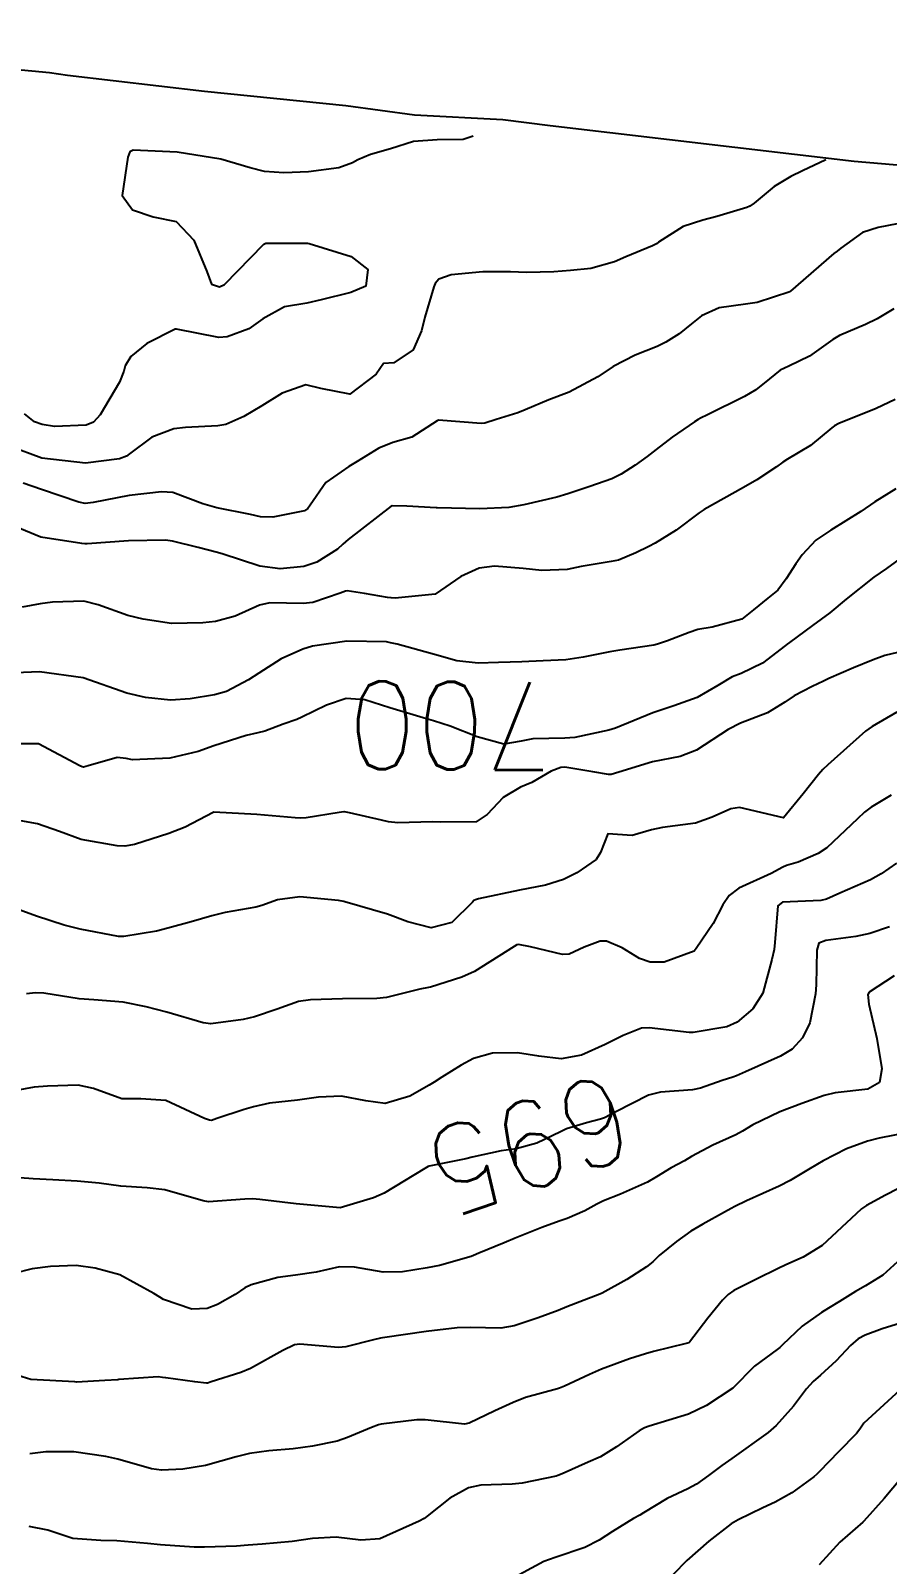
# Model space of a CAD drawing. Header units: metres. Extents: x 292545 to 299085, y 7450245 to 7463078.
# Drawn here: x 294985.4 to 295024.4, y 7462847.5 to 7462917.4 of the extents above; entities that cross this region are included whole.
import ezdxf
from ezdxf.enums import TextEntityAlignment as Align

# ---------------------------------------------------------------- set-up
doc = ezdxf.new("R2010")
doc.units = ezdxf.units.M
for name, color, linetype in [('Area', 45, 'Continuous'), ('Cotas', 45, 'Continuous'), ('Curvas de Nivel 1m', 11, 'Continuous'), ('Curvas de Nivel 5m', 15, 'Continuous')]:
    doc.layers.add(name, color=color, linetype=linetype)
doc.styles.add('Style-STANDARD', font='STANDARD.shx')

msp = doc.modelspace()

# ---------------------------------------------------------------- linework, layer by layer
at = {"layer": 'Area'}
msp.add_polyline3d([(294966.04, 7462917.379, 706.56), (294986.245, 7462915.479, 708.032), (294987.052, 7462915.351, 706.502), (294993.309, 7462914.616, 706.001), (294999.751, 7462913.963, 706.011), (295002.878, 7462913.546, 705.681), (295006.908, 7462913.327, 705.76), (295009.064, 7462913.061, 705.341), (295022.928, 7462911.43, 704.311), (295037.332, 7462910.21, 701.513), (295038.844, 7462909.834, 703.784), (295043.693, 7462908.952, 700.444), (295051.078, 7462907.367, 697.603), (295054.526, 7462907.03, 696.172), (295056.875, 7462906.671, 695.798), (295063.059, 7462903.106, 698.643), (295064.999, 7462901.78, 696.904), (295067.058, 7462900.427, 695.303), (295070.343, 7462898.422, 688.402), (295074.256, 7462896.561, 689.302)], dxfattribs=at)
at = {"layer": 'Curvas de Nivel 1m', "flags": 128}
for points, elevation in [([(295005.553, 7462912.58), (295005.103, 7462912.423), (295003.907, 7462912.413), (295002.831, 7462912.326), (295001.777, 7462912.001), (295000.872, 7462911.732), (295000.288, 7462911.5), (295000.049, 7462911.365), (294999.43, 7462911.132), (294998.045, 7462910.944), (294996.918, 7462910.907), (294996.045, 7462910.966), (294995.38, 7462911.133), (294994.05, 7462911.526), (294992.053, 7462911.84), (294990.054, 7462911.937), (294989.902, 7462911.862), (294989.807, 7462911.62), (294989.554, 7462909.867), (294990.023, 7462909.21), (294990.968, 7462908.901), (294992.016, 7462908.684), (294992.822, 7462907.832), (294993.412, 7462906.403), (294993.628, 7462905.824), (294993.982, 7462905.715), (294994.21, 7462905.817), (294996.002, 7462907.656), (294996.097, 7462907.694), (294998.002, 7462907.698), (294998.082, 7462907.69), (294999.996, 7462907.09), (295000.75, 7462906.498), (295000.656, 7462905.74), (294999.98, 7462905.447), (294998.618, 7462905.123), (294997.975, 7462904.966), (294996.95, 7462904.804), (294995.967, 7462904.243), (294995.332, 7462903.799), (294994.339, 7462903.432), (294993.957, 7462903.405), (294992.026, 7462903.775), (294991.962, 7462903.777), (294990.672, 7462903.133), (294989.943, 7462902.529), (294989.693, 7462902.107), (294989.627, 7462901.865), (294989.425, 7462901.365), (294988.541, 7462899.881), (294988.246, 7462899.547), (294987.906, 7462899.408), (294986.465, 7462899.344), (294985.908, 7462899.429), (294985.554, 7462899.56), (294985.102, 7462899.922)], 706), ([(295024.882, 7462908.584), (295024.012, 7462908.411), (295023.294, 7462908.183), (295022.312, 7462907.477), (295022.142, 7462907.338), (295022, 7462907.224), (295020.025, 7462905.509), (295020.003, 7462905.49), (295019.982, 7462905.479), (295018.503, 7462904.997), (295017.974, 7462904.912), (295016.764, 7462904.756), (295015.965, 7462904.385), (295015.508, 7462904.017), (295014.938, 7462903.57), (295014.342, 7462903.183), (295013.947, 7462902.989), (295012.945, 7462902.588), (295011.938, 7462902.073), (295011.229, 7462901.611), (295009.926, 7462900.911), (295008.999, 7462900.562), (295007.918, 7462900.111), (295007.594, 7462899.975), (295006.598, 7462899.663), (295006.08, 7462899.499), (295005.91, 7462899.481), (295003.976, 7462899.635), (295003.912, 7462899.611), (295002.757, 7462898.854), (295001.896, 7462898.619), (295001.257, 7462898.365), (295000.266, 7462897.744), (294999.881, 7462897.524), (294998.839, 7462896.795), (294998.127, 7462895.767), (294998.019, 7462895.611), (294997.86, 7462895.506), (294996.423, 7462895.218), (294995.857, 7462895.227), (294995.399, 7462895.338), (294993.861, 7462895.636), (294993.221, 7462895.826), (294991.868, 7462896.338), (294991.35, 7462896.363), (294989.866, 7462896.201), (294988.232, 7462895.884), (294987.862, 7462895.834), (294987.577, 7462895.893), (294985.871, 7462896.479), (294985.036, 7462896.763)], 704), ([(295024.725, 7462904.7), (295023.965, 7462904.251), (295023.432, 7462903.994), (295022.251, 7462903.486), (295021.951, 7462903.308), (295020.891, 7462902.553), (295019.939, 7462902.097), (295019.543, 7462901.907), (295019.068, 7462901.519), (295018.443, 7462901.01), (295017.925, 7462900.705), (295016.242, 7462899.881), (295015.915, 7462899.73), (295015.805, 7462899.67), (295015.649, 7462899.563), (295014.622, 7462898.853), (295013.894, 7462898.292), (295013.488, 7462897.985), (295012.937, 7462897.589), (295012.303, 7462897.172), (295011.876, 7462896.957), (295010.864, 7462896.607), (295009.869, 7462896.279), (295009.373, 7462896.13), (295007.864, 7462895.774), (295007.178, 7462895.66), (295005.862, 7462895.589), (295003.918, 7462895.644), (295003.862, 7462895.644), (295002.53, 7462895.713), (295001.863, 7462895.737), (295001.82, 7462895.721), (294999.847, 7462894.204), (294999.616, 7462893.981), (294999.364, 7462893.755), (294998.426, 7462893.172), (294997.831, 7462892.97), (294996.756, 7462892.854), (294995.831, 7462892.985), (294994.117, 7462893.537), (294993.84, 7462893.619), (294993.015, 7462893.828), (294991.846, 7462894.127), (294991.528, 7462894.161), (294989.846, 7462894.132), (294987.96, 7462894.004), (294987.844, 7462894.007), (294987.716, 7462894.02), (294985.847, 7462894.308), (294984.702, 7462894.777)], 703), ([(295024.796, 7462900.58), (295023.92, 7462900.168), (295022.22, 7462899.485), (295022.018, 7462899.382), (295021.91, 7462899.289), (295020.925, 7462898.473), (295019.888, 7462897.853), (295019.675, 7462897.723), (295019.377, 7462897.515), (295018.48, 7462896.921), (295017.873, 7462896.567), (295016.09, 7462895.557), (295015.861, 7462895.406), (295014.801, 7462894.623), (295013.847, 7462894.029), (295013.553, 7462893.876), (295012.971, 7462893.589), (295012.175, 7462893.26), (295011.837, 7462893.19), (295010.48, 7462892.973), (295009.831, 7462892.837), (295008.687, 7462892.784), (295007.831, 7462892.874), (295006.519, 7462892.983), (295005.831, 7462892.895), (295004.994, 7462892.519), (295003.813, 7462891.7), (295002.002, 7462891.527), (295001.811, 7462891.534), (295001.649, 7462891.56), (295000.606, 7462891.738), (294999.814, 7462891.851), (294999.729, 7462891.836), (294999.493, 7462891.753), (294998.243, 7462891.331), (294997.808, 7462891.274), (294996.289, 7462891.305), (294995.807, 7462891.207), (294994.699, 7462890.704), (294993.799, 7462890.458), (294993.232, 7462890.393), (294991.798, 7462890.364), (294990.502, 7462890.561), (294989.802, 7462890.738), (294988.462, 7462891.227), (294987.808, 7462891.393), (294986.374, 7462891.338), (294985.806, 7462891.263), (294984.994, 7462891.111)], 702), ([(295024.821, 7462896.503), (295023.867, 7462895.914), (295023.219, 7462895.47), (295021.854, 7462894.623), (295021.178, 7462894.168), (295020.545, 7462893.503), (295020.257, 7462893.086), (295019.826, 7462892.409), (295019.447, 7462891.886), (295018.992, 7462891.518), (295018.335, 7462890.997), (295017.803, 7462890.574), (295016.445, 7462890.196), (295015.798, 7462890.101), (295015.395, 7462889.966), (295014.405, 7462889.574), (295013.948, 7462889.421), (295013.79, 7462889.38), (295012.232, 7462889.15), (295011.785, 7462889.085), (295010.569, 7462888.835), (295009.779, 7462888.718), (295008.746, 7462888.673), (295007.777, 7462888.619), (295006.71, 7462888.594), (295005.782, 7462888.569), (295004.802, 7462888.67), (295003.785, 7462888.957), (295002.083, 7462889.424), (295001.791, 7462889.495), (295001.597, 7462889.529), (294999.791, 7462889.569), (294998.222, 7462889.333), (294997.787, 7462889.206), (294996.797, 7462888.766), (294995.776, 7462888.105), (294995.317, 7462887.797), (294994.303, 7462887.274), (294993.762, 7462887.113), (294992.653, 7462886.938), (294991.758, 7462886.878), (294990.621, 7462886.996), (294989.763, 7462887.196), (294987.773, 7462887.89), (294985.775, 7462888.163), (294983.935, 7462888.098)], 701), ([(295025.79, 7462889.258), (295024.325, 7462888.915), (295023.782, 7462888.721), (295022.893, 7462888.357), (295021.769, 7462887.864), (295021.521, 7462887.738), (295021.013, 7462887.497), (295020.182, 7462887.082), (295019.756, 7462886.787), (295018.97, 7462886.299), (295017.746, 7462885.829), (295017.173, 7462885.539), (295015.733, 7462884.596), (295014.982, 7462884.316), (295013.728, 7462884.061), (295012.186, 7462883.603), (295011.843, 7462883.486), (295011.721, 7462883.484), (295011.011, 7462883.617), (295009.725, 7462883.818), (295009.546, 7462883.81), (295009.11, 7462883.636), (295008.23, 7462883.13), (295007.712, 7462882.908), (295006.916, 7462882.45), (295006.189, 7462881.673), (295005.69, 7462881.34), (295004.069, 7462881.316), (295003.689, 7462881.33), (295002.123, 7462881.282), (295001.689, 7462881.335), (295001.375, 7462881.41), (294999.917, 7462881.747), (294999.694, 7462881.79), (294999.655, 7462881.788), (294999.448, 7462881.752), (294997.946, 7462881.511), (294997.69, 7462881.5), (294997.431, 7462881.515), (294995.692, 7462881.669), (294993.736, 7462881.776), (294993.692, 7462881.765), (294992.428, 7462881.09), (294991.683, 7462880.799), (294990.118, 7462880.304), (294989.678, 7462880.225), (294989.318, 7462880.234), (294987.682, 7462880.523), (294986.7, 7462880.888), (294985.693, 7462881.248), (294984.102, 7462881.528)], 699), ([(295024.866, 7462886.335), (295023.745, 7462885.68), (295023.435, 7462885.465), (295021.727, 7462883.931), (295021.499, 7462883.719), (295021.297, 7462883.494), (295020.595, 7462882.616), (295019.693, 7462881.51), (295017.7, 7462881.99), (295017.301, 7462881.934), (295016.454, 7462881.549), (295015.69, 7462881.277), (295014.182, 7462881.081), (295013.687, 7462880.963), (295012.808, 7462880.717), (295011.685, 7462880.795), (295011.355, 7462879.935), (295011.154, 7462879.615), (295010.274, 7462879.016), (295009.664, 7462878.707), (295008.855, 7462878.445), (295007.659, 7462878.214), (295005.8, 7462877.823), (295005.654, 7462877.783), (295005.586, 7462877.749), (295005.529, 7462877.681), (295004.575, 7462876.755), (295003.635, 7462876.509), (295002.57, 7462876.78), (295001.644, 7462877.128), (294999.706, 7462877.696), (294999.652, 7462877.707), (294999.41, 7462877.752), (294997.654, 7462877.92), (294996.632, 7462877.785), (294995.918, 7462877.527), (294995.648, 7462877.446), (294994.254, 7462877.203), (294993.641, 7462877.054), (294992.692, 7462876.774), (294991.633, 7462876.485), (294991.122, 7462876.356), (294989.626, 7462876.106), (294989.382, 7462876.117), (294987.631, 7462876.441), (294986.902, 7462876.629), (294985.64, 7462877.038), (294983.922, 7462877.663)], 698), ([(295024.614, 7462882.546), (295023.701, 7462882.002), (295023.393, 7462881.769), (295023.08, 7462881.469), (295021.68, 7462880.157), (295021.281, 7462879.89), (295020.371, 7462879.503), (295019.839, 7462879.341), (295019.67, 7462879.268), (295019.136, 7462878.986), (295017.661, 7462878.306), (295017.223, 7462877.979), (295016.94, 7462877.547), (295016.488, 7462876.704), (295015.718, 7462875.559), (295015.679, 7462875.503), (295015.622, 7462875.447), (295014.254, 7462874.936), (295013.616, 7462874.934), (295013.14, 7462875.109), (295012.351, 7462875.599), (295011.627, 7462875.894), (295011.345, 7462875.895), (295010.616, 7462875.62), (295009.936, 7462875.31), (295009.62, 7462875.295), (295008.16, 7462875.645), (295007.624, 7462875.749), (295007.542, 7462875.734), (295007.419, 7462875.653), (295005.611, 7462874.514), (295005.037, 7462874.257), (295003.604, 7462873.809), (295003.513, 7462873.791), (295003.12, 7462873.705), (295001.599, 7462873.329), (295001.166, 7462873.293), (294999.598, 7462873.272), (294998.135, 7462873.227), (294997.597, 7462873.143), (294996.612, 7462872.803), (294995.589, 7462872.443), (294995.064, 7462872.33), (294993.586, 7462872.125), (294993.237, 7462872.173), (294991.591, 7462872.669), (294990.645, 7462872.906), (294989.595, 7462873.116), (294988.252, 7462873.228), (294987.597, 7462873.276), (294985.975, 7462873.531), (294985.599, 7462873.55), (294985.187, 7462873.504)], 697), ([(295024.845, 7462879.448), (295024.154, 7462878.967), (295023.665, 7462878.686), (295022.265, 7462878.086), (295021.656, 7462877.807), (295021.396, 7462877.752), (295019.655, 7462877.67), (295019.445, 7462877.513), (295019.309, 7462875.833), (295019.267, 7462875.515), (295019.167, 7462875.065), (295018.761, 7462873.523), (295018.302, 7462872.819), (295017.583, 7462872.201), (295017.123, 7462872.001), (295015.576, 7462871.735), (295015.401, 7462871.736), (295013.578, 7462871.952), (295013.227, 7462871.937), (295012.387, 7462871.598), (295011.569, 7462871.19), (295010.487, 7462870.703), (295009.566, 7462870.534), (295008.553, 7462870.655), (295007.57, 7462870.811), (295006.436, 7462870.801), (295005.566, 7462870.557), (295005.002, 7462870.245), (295004.123, 7462869.694), (295003.774, 7462869.474), (295003.549, 7462869.33), (295002.664, 7462868.833), (295001.541, 7462868.508), (295000.663, 7462868.618), (294999.544, 7462868.843), (294998.507, 7462868.796), (294997.542, 7462868.655), (294996.268, 7462868.517), (294995.538, 7462868.348), (294995.119, 7462868.223), (294993.87, 7462867.817), (294993.617, 7462867.734), (294993.532, 7462867.735), (294993.311, 7462867.822), (294991.541, 7462868.643), (294990.397, 7462868.713), (294989.541, 7462868.72), (294988.251, 7462869.178), (294987.547, 7462869.342), (294986.154, 7462869.297), (294985.546, 7462869.249), (294984.714, 7462869.092)], 696), ([(295024.742, 7462874.318), (295023.604, 7462873.581), (295023.541, 7462873.461), (295023.596, 7462873.029), (295023.954, 7462871.456), (295024.185, 7462870.086), (295024.082, 7462869.462), (295023.55, 7462869.158), (295022.052, 7462868.981), (295021.547, 7462868.873), (295020.542, 7462868.501), (295019.539, 7462868.129), (295018.302, 7462867.528), (295017.83, 7462867.234), (295017.526, 7462867.071), (295016.472, 7462866.598), (295015.511, 7462866.08), (295015.18, 7462865.891), (295014.584, 7462865.569), (295013.91, 7462865.165), (295013.496, 7462864.911), (295012.268, 7462864.376), (295011.487, 7462864.068), (295011.188, 7462863.911), (295010.646, 7462863.618), (295009.84, 7462863.266), (295009.478, 7462863.135), (295008.687, 7462862.853), (295007.47, 7462862.367), (295006.972, 7462862.161), (295005.811, 7462861.677), (295005.569, 7462861.571), (295005.461, 7462861.531), (295004.021, 7462861.127), (295003.453, 7462861.021), (295002.33, 7462860.837), (295001.449, 7462860.817), (295000.145, 7462861.05), (294999.453, 7462861.061), (294998.397, 7462860.813), (294997.447, 7462860.679), (294996.651, 7462860.576), (294995.439, 7462860.235), (294995.142, 7462860.098), (294994.698, 7462859.807), (294993.901, 7462859.342), (294993.426, 7462859.159), (294992.724, 7462859.128), (294991.43, 7462859.575), (294991.262, 7462859.673), (294990.997, 7462859.847), (294989.445, 7462860.689), (294988.325, 7462861.006), (294987.451, 7462861.118), (294986.277, 7462861.081), (294985.449, 7462860.965), (294984.615, 7462860.759)], 694), ([(295025.529, 7462867.21), (295024.064, 7462866.923), (295023.523, 7462866.785), (295022.566, 7462866.431), (295021.509, 7462865.884), (295021.256, 7462865.744), (295020.838, 7462865.497), (295020.009, 7462864.993), (295019.495, 7462864.734), (295018.016, 7462864.06), (295017.486, 7462863.802), (295017.312, 7462863.714), (295017.005, 7462863.545), (295016.025, 7462863.007), (295015.474, 7462862.682), (295014.815, 7462862.221), (295014.039, 7462861.574), (295013.74, 7462861.295), (295013.455, 7462861.062), (295012.562, 7462860.478), (295011.437, 7462859.865), (295011.258, 7462859.79), (295010.806, 7462859.616), (295009.818, 7462859.237), (295009.427, 7462859.075), (295008.516, 7462858.735), (295007.42, 7462858.366), (295006.815, 7462858.27), (295005.419, 7462858.297), (295004.819, 7462858.286), (295003.417, 7462858.115), (295001.522, 7462857.836), (295001.414, 7462857.823), (295001.334, 7462857.81), (295001.016, 7462857.734), (294999.747, 7462857.41), (294999.409, 7462857.383), (294997.647, 7462857.531), (294997.41, 7462857.504), (294996.881, 7462857.251), (294995.399, 7462856.435), (294994.962, 7462856.24), (294993.609, 7462855.818), (294993.445, 7462855.767), (294993.392, 7462855.763), (294992.866, 7462855.828), (294991.548, 7462856.001), (294991.395, 7462856.024), (294991.199, 7462856.047), (294989.393, 7462855.92), (294989.349, 7462855.915), (294988.758, 7462855.876), (294987.471, 7462855.81), (294987.392, 7462855.814), (294985.393, 7462855.92), (294983.399, 7462856.53)], 693), ([(295025.498, 7462864.913), (295024.357, 7462864.322), (295023.487, 7462863.854), (295023.259, 7462863.698), (295023.017, 7462863.475), (295021.468, 7462862.032), (295020.591, 7462861.499), (295019.808, 7462861.156), (295019.455, 7462860.99), (295018.476, 7462860.497), (295017.439, 7462859.977), (295017.179, 7462859.801), (295016.922, 7462859.545), (295016.25, 7462858.727), (295015.414, 7462857.625), (295015.377, 7462857.597), (295015.255, 7462857.562), (295013.774, 7462857.21), (295013.406, 7462857.099), (295012.686, 7462856.871), (295011.401, 7462856.402), (295010.853, 7462856.161), (295009.714, 7462855.627), (295009.488, 7462855.532), (295009.391, 7462855.503), (295007.932, 7462855.104), (295007.381, 7462854.887), (295006.544, 7462854.5), (295005.367, 7462853.935), (295005.15, 7462853.898), (295003.369, 7462854.096), (295002.99, 7462854.085), (295001.365, 7462853.892), (295001.232, 7462853.864), (295000.914, 7462853.734), (294999.825, 7462853.279), (294999.357, 7462853.122), (294998.228, 7462852.888), (294997.353, 7462852.776), (294996.236, 7462852.671), (294995.35, 7462852.554), (294994.754, 7462852.401), (294993.345, 7462852.007), (294992.323, 7462851.835), (294991.342, 7462851.792), (294990.886, 7462851.855), (294989.347, 7462852.301), (294988.804, 7462852.42), (294987.35, 7462852.628), (294986.07, 7462852.629), (294985.349, 7462852.542)], 692), ([(295025.069, 7462861.446), (295024.227, 7462860.683), (295023.444, 7462860.2), (295022.983, 7462859.932), (295022.256, 7462859.482), (295021.745, 7462859.171), (295021.428, 7462858.975), (295020.557, 7462858.363), (295019.655, 7462857.508), (295019.535, 7462857.385), (295019.41, 7462857.292), (295018.384, 7462856.539), (295017.383, 7462855.54), (295016.183, 7462854.743), (295015.371, 7462854.343), (295013.573, 7462853.795), (295013.364, 7462853.724), (295013.117, 7462853.592), (295012.091, 7462852.867), (295011.351, 7462852.411), (295010.799, 7462852.164), (295009.613, 7462851.627), (295009.417, 7462851.554), (295009.341, 7462851.529), (295007.791, 7462851.198), (295007.335, 7462851.162), (295005.896, 7462851.112), (295005.332, 7462850.985), (295004.488, 7462850.526), (295003.449, 7462849.699), (295003.379, 7462849.633), (295003.312, 7462849.597), (295003.085, 7462849.478), (295001.302, 7462848.669), (295000.428, 7462848.613), (294999.303, 7462848.744), (294998.224, 7462848.688), (294997.301, 7462848.548), (294995.927, 7462848.418), (294995.302, 7462848.378), (294994.766, 7462848.34), (294993.3, 7462848.282), (294992.84, 7462848.286), (294991.301, 7462848.394), (294990.703, 7462848.454), (294989.303, 7462848.573), (294988.586, 7462848.595), (294987.305, 7462848.68), (294986.158, 7462849.06), (294985.313, 7462849.233)], 691), ([(295025.004, 7462855.446), (295023.368, 7462853.934), (295023.174, 7462853.663), (295023.025, 7462853.473), (295022.203, 7462852.633), (295021.345, 7462851.738), (295021.219, 7462851.616), (295021.075, 7462851.493), (295020.073, 7462850.761), (295019.325, 7462850.345), (295018.763, 7462850.077), (295017.636, 7462849.535), (295017.311, 7462849.348), (295016.297, 7462848.556), (295015.294, 7462847.675), (295015.176, 7462847.562), (295013.273, 7462845.59)], 689), ([(295025.072, 7462851.444), (295024.283, 7462850.501), (295023.356, 7462849.469), (295023.313, 7462849.431), (295022.265, 7462848.519), (295021.33, 7462847.49)], 688)]:
    msp.add_lwpolyline(points, dxfattribs=dict(at, elevation=elevation))
at = {"layer": 'Curvas de Nivel 5m', "flags": 128}
for points, elevation in [([(295021.623, 7462911.49), (295020.56, 7462910.987), (295020.041, 7462910.736), (295019.279, 7462910.273), (295018.356, 7462909.527), (295018.169, 7462909.391), (295018.03, 7462909.329), (295016.662, 7462908.912), (295016.021, 7462908.747), (295015.131, 7462908.454), (295014.005, 7462907.737), (295013.915, 7462907.67), (295013.727, 7462907.583), (295012.519, 7462907.073), (295011.995, 7462906.853), (295010.921, 7462906.545), (295009.991, 7462906.445), (295009.231, 7462906.397), (295007.99, 7462906.368), (295007.253, 7462906.394), (295005.99, 7462906.398), (295004.545, 7462906.248), (295003.986, 7462906.056), (295003.821, 7462905.866), (295003.759, 7462905.702), (295003.348, 7462904.32), (295003.195, 7462903.708), (295002.82, 7462902.841), (295001.941, 7462902.251), (295001.458, 7462902.209), (295001.129, 7462901.732), (294999.924, 7462900.825), (294998.606, 7462901.083), (294997.928, 7462901.239), (294996.846, 7462900.858), (294995.918, 7462900.291), (294995.101, 7462899.802), (294994.281, 7462899.44), (294993.906, 7462899.374), (294992.432, 7462899.307), (294991.904, 7462899.236), (294990.896, 7462898.852), (294989.887, 7462898.104), (294989.747, 7462898), (294989.429, 7462897.867), (294987.881, 7462897.672), (294985.893, 7462897.91), (294984.409, 7462898.444)], 705), ([(295025.182, 7462893.447), (295024.402, 7462892.88), (295023.823, 7462892.488), (295022.553, 7462891.479), (295021.807, 7462890.863), (295021.021, 7462890.277), (295019.975, 7462889.508), (295019.867, 7462889.434), (295019.791, 7462889.373), (295018.736, 7462888.563), (295017.771, 7462888.094), (295017.365, 7462887.94), (295016.7, 7462887.546), (295015.757, 7462887.005), (295014.703, 7462886.621), (295013.75, 7462886.3), (295012.048, 7462885.605), (295011.742, 7462885.503), (295010.194, 7462885.17), (295009.738, 7462885.152), (295008.266, 7462885.116), (295007.737, 7462885.011), (295006.953, 7462884.88), (295005.738, 7462885.211), (295004.498, 7462885.692), (295003.746, 7462885.93), (295003.425, 7462886.026), (295001.755, 7462886.526), (295000.607, 7462886.891), (294999.761, 7462886.954), (294998.873, 7462886.642), (294997.748, 7462886.1), (294997.516, 7462886.003), (294996.895, 7462885.778), (294996.06, 7462885.467), (294995.739, 7462885.383), (294995.208, 7462885.269), (294993.733, 7462884.793), (294993.014, 7462884.543), (294991.727, 7462884.233), (294990.027, 7462884.166), (294989.726, 7462884.217), (294989.329, 7462884.272), (294988.007, 7462883.887), (294987.784, 7462883.828), (294987.722, 7462883.84), (294987.627, 7462883.891), (294985.733, 7462884.881), (294984.688, 7462884.881)], 700), ([(295024.538, 7462876.552), (295023.635, 7462876.241), (295022.997, 7462876.105), (295021.629, 7462875.929), (295021.316, 7462875.805), (295021.213, 7462875.494), (295021.191, 7462873.91), (295021.162, 7462873.494), (295020.898, 7462872.182), (295020.573, 7462871.5), (295020.09, 7462870.982), (295019.564, 7462870.663), (295017.964, 7462869.941), (295017.555, 7462869.763), (295017.39, 7462869.706), (295016.906, 7462869.546), (295015.91, 7462869.196), (295015.549, 7462869.125), (295014.097, 7462869.025), (295013.546, 7462868.878), (295012.062, 7462868.126), (295011.535, 7462867.852), (295011.358, 7462867.788), (295010.714, 7462867.618), (295009.81, 7462867.345), (295009.527, 7462867.212), (295008.462, 7462866.697), (295007.515, 7462866.44), (295006.825, 7462866.349), (295005.509, 7462866.058), (295005.212, 7462865.978), (295003.776, 7462865.697), (295003.55, 7462865.652), (295003.502, 7462865.634), (295003.343, 7462865.544), (295001.49, 7462864.412), (295001.016, 7462864.207), (294999.483, 7462863.75), (294997.484, 7462863.926), (294995.822, 7462864.13), (294995.486, 7462864.155), (294995.146, 7462864.145), (294993.486, 7462864.019), (294993.249, 7462864.06), (294991.494, 7462864.574), (294990.691, 7462864.656), (294989.496, 7462864.734), (294988.505, 7462864.872), (294987.499, 7462864.965), (294986.388, 7462865.018), (294985.5, 7462865.065), (294984.277, 7462865.157)], 695), ([(295025.425, 7462858.62), (295024.193, 7462858.231), (295023.418, 7462857.944), (295023.106, 7462857.783), (295022.759, 7462857.477), (295022.102, 7462856.783), (295021.392, 7462856.128), (295021.05, 7462855.831), (295020.749, 7462855.496), (295020.158, 7462854.719), (295019.366, 7462853.828), (295018.996, 7462853.516), (295017.351, 7462852.333), (295016.882, 7462852.01), (295016.273, 7462851.551), (295015.736, 7462851.157), (295015.334, 7462850.939), (295014.395, 7462850.506), (295013.317, 7462849.852), (295013.157, 7462849.75), (295012.869, 7462849.594), (295011.91, 7462849.001), (295011.303, 7462848.608), (295010.641, 7462848.275), (295009.295, 7462847.812), (295008.779, 7462847.638), (295007.285, 7462846.827)], 690)]:
    msp.add_lwpolyline(points, dxfattribs=dict(at, elevation=elevation))

# ---------------------------------------------------------------- texts
at = {"layer": 'Cotas', "style": 'Style-STANDARD'}
for s, rotation, p in [('700', 179.6586, (295004.529, 7462885.716, 700)), ('695', 198.59873, (295008.155, 7462866.623, 695))]:
    msp.add_text(s, height=4, rotation=rotation, dxfattribs=at).set_placement(p, align=Align.MIDDLE_CENTER)

doc.saveas('drawing.dxf')
